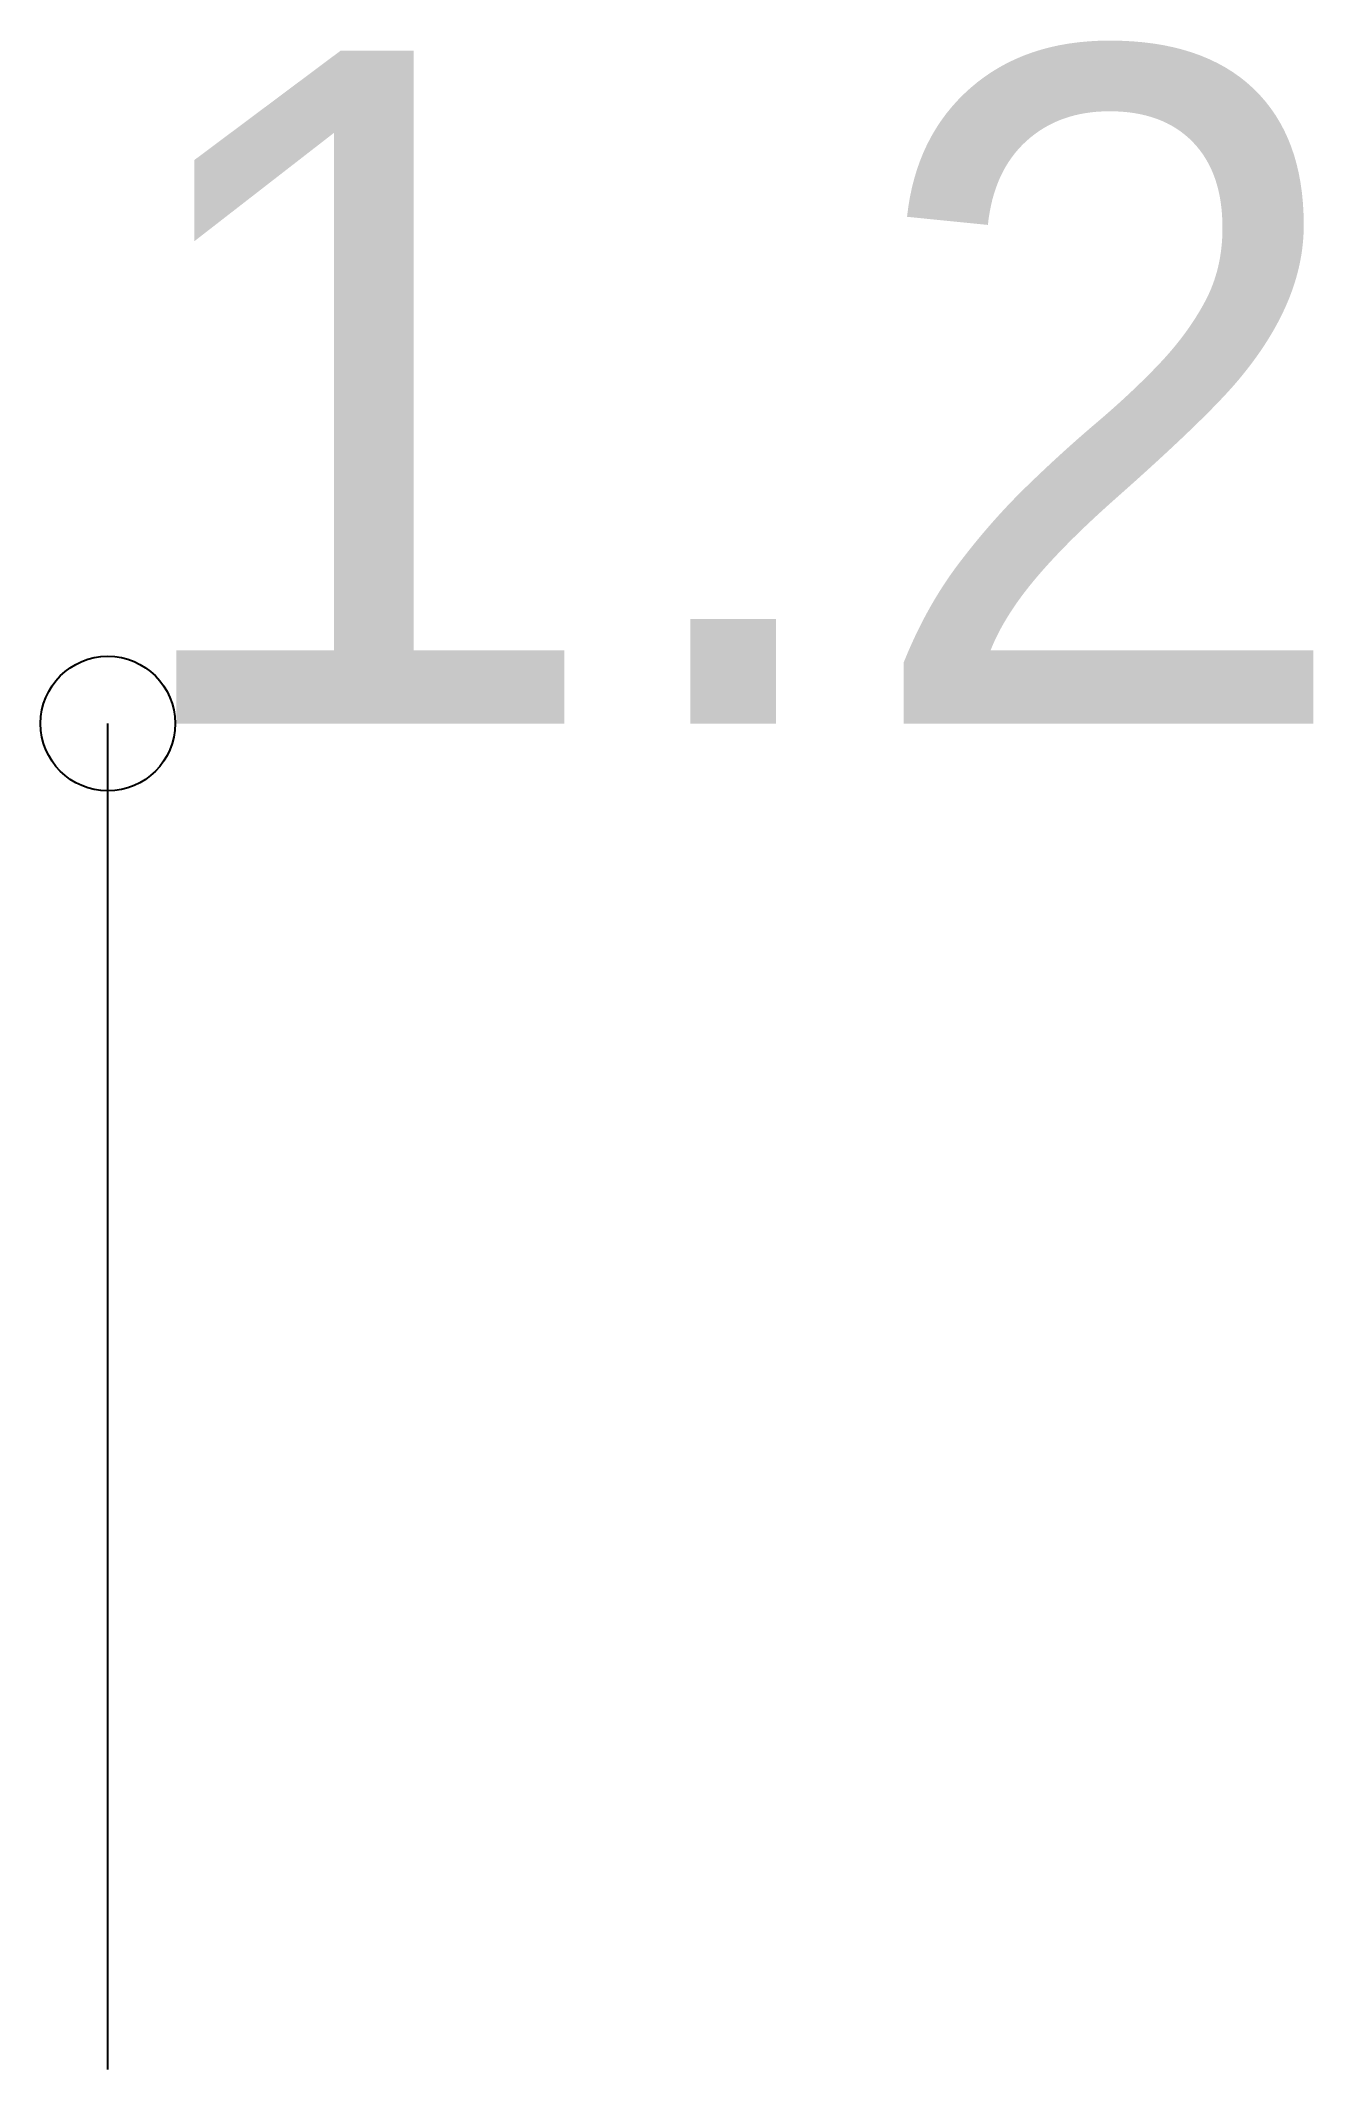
# Model space of a CAD drawing. Header units: millimetres. Extents: x 9.9 to 11.79, y 12 to 15.01.
import ezdxf

# ---------------------------------------------------------------- set-up
doc = ezdxf.new("R2010")
doc.units = ezdxf.units.MM

msp = doc.modelspace()

# ---------------------------------------------------------------- linework, layer by layer
at = {"layer": 'Shots', "color": 1}
msp.add_line((10, 12), (10, 14), dxfattribs=at)
msp.add_circle((10, 14), 0.1, dxfattribs=at)

# ---------------------------------------------------------------- texts
at = {"layer": 'Label'}
msp.add_text('1.2', height=1, dxfattribs=at).set_placement((10, 14))

doc.saveas('drawing.dxf')
